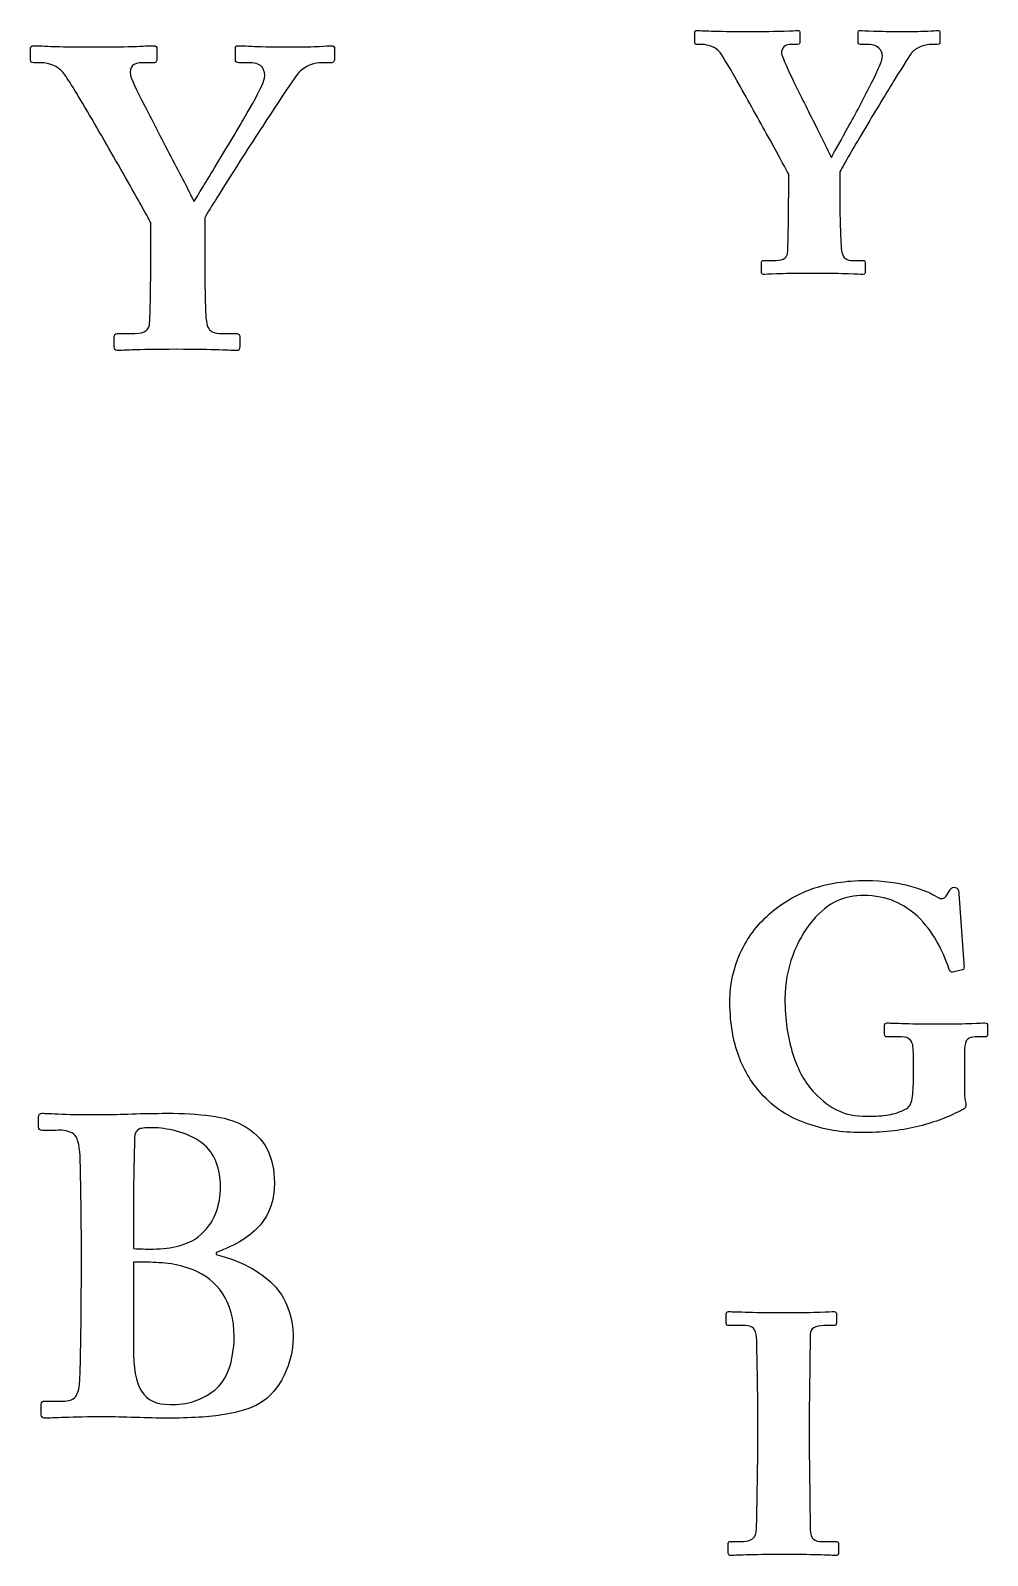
# Model space of a CAD drawing. Header units: centimetres. Extents: x -26.8 to 26.4, y -13.7 to 13.8.
# Drawn here: x 24.021 to 26.393, y -6.766 to -2.986 of the extents above; entities that cross this region are included whole.
import ezdxf

# ---------------------------------------------------------------- set-up
doc = ezdxf.new("R2010")
doc.units = ezdxf.units.CM
doc.header["$MEASUREMENT"] = 0
doc.layers.add('Layer 1', color=7, linetype='Continuous')

msp = doc.modelspace()

# ---------------------------------------------------------------- linework, layer by layer
at = {"layer": 'Layer 1'}
for points, knots in [([(26.02736, -3.33703), (26.04028, -3.31311), (26.05997, -3.27892), (26.08644, -3.23446), (26.08644, -3.23446), (26.11291, -3.19), (26.13805, -3.14841), (26.16189, -3.10969), (26.16189, -3.10969), (26.18572, -3.07097), (26.20015, -3.04826), (26.20517, -3.04155), (26.20517, -3.04155), (26.2121, -3.03404), (26.22046, -3.02874), (26.23025, -3.02568), (26.23025, -3.02568), (26.24004, -3.02261), (26.24777, -3.02113), (26.25343, -3.02123), (26.25343, -3.02123), (26.25343, -3.02123), (26.26867, -3.02123), (26.26867, -3.02123), (26.26867, -3.02123), (26.27155, -3.02123), (26.27341, -3.02059), (26.27428, -3.01932), (26.27428, -3.01932), (26.27515, -3.01805), (26.27552, -3.01615), (26.27544, -3.01361), (26.27544, -3.01361), (26.27544, -3.01361), (26.27544, -2.99329), (26.27544, -2.99329), (26.27544, -2.99329), (26.27544, -2.99078), (26.27515, -2.98902), (26.27428, -2.988), (26.27428, -2.988), (26.27341, -2.98698), (26.27155, -2.98648), (26.26867, -2.98652), (26.26867, -2.98652), (26.26546, -2.98663), (26.2577, -2.98705), (26.24539, -2.98779), (26.24539, -2.98779), (26.23308, -2.98853), (26.21262, -2.98895), (26.18401, -2.98906), (26.18401, -2.98906), (26.15272, -2.98895), (26.12831, -2.98853), (26.11077, -2.98779), (26.11077, -2.98779), (26.09324, -2.98705), (26.08237, -2.98663), (26.07818, -2.98652), (26.07818, -2.98652), (26.07572, -2.98652), (26.07408, -2.98695), (26.07331, -2.98779), (26.07331, -2.98779), (26.07254, -2.98864), (26.07217, -2.98991), (26.07225, -2.9916), (26.07225, -2.9916), (26.07225, -2.9916), (26.07225, -3.01361), (26.07225, -3.01361), (26.07225, -3.01361), (26.07225, -3.01615), (26.07254, -3.01806), (26.07331, -3.01932), (26.07331, -3.01932), (26.07408, -3.02059), (26.07572, -3.02123), (26.07818, -3.02123), (26.07818, -3.02123), (26.07818, -3.02123), (26.10104, -3.02123), (26.10104, -3.02123), (26.10104, -3.02123), (26.11016, -3.02153), (26.11774, -3.02453), (26.12379, -3.03023), (26.12379, -3.03023), (26.12984, -3.03593), (26.13298, -3.04252), (26.13321, -3.05002), (26.13321, -3.05002), (26.1321, -3.06053), (26.12302, -3.0827), (26.10593, -3.11653), (26.10593, -3.11653), (26.08884, -3.15037), (26.07034, -3.18533), (26.05043, -3.22142), (26.05043, -3.22142), (26.03052, -3.25751), (26.01578, -3.2842), (26.00622, -3.30148), (26.00622, -3.30148), (25.9975, -3.28312), (25.98343, -3.25465), (25.96401, -3.21609), (25.96401, -3.21609), (25.94459, -3.17753), (25.92645, -3.14085), (25.90957, -3.10606), (25.90957, -3.10606), (25.89269, -3.07126), (25.8837, -3.05033), (25.8826, -3.04325), (25.8826, -3.04325), (25.8826, -3.03641), (25.88461, -3.03104), (25.88832, -3.02716), (25.88832, -3.02716), (25.89202, -3.02328), (25.89689, -3.0213), (25.90293, -3.02123), (25.90293, -3.02123), (25.90293, -3.02123), (25.9224, -3.02123), (25.9224, -3.02123), (25.9224, -3.02123), (25.92486, -3.02118), (25.92649, -3.02044), (25.92727, -3.01901), (25.92727, -3.01901), (25.92804, -3.01758), (25.92841, -3.01578), (25.92833, -3.01361), (25.92833, -3.01361), (25.92833, -3.01361), (25.92833, -2.99244), (25.92833, -2.99244), (25.92833, -2.99244), (25.92833, -2.99034), (25.92804, -2.98882), (25.92727, -2.98789), (25.92727, -2.98789), (25.9265, -2.98696), (25.92486, -2.9865), (25.9224, -2.98651), (25.9224, -2.98651), (25.91889, -2.98662), (25.90771, -2.98704), (25.88885, -2.98778), (25.88885, -2.98778), (25.87, -2.98852), (25.83913, -2.98894), (25.79625, -2.98905), (25.79625, -2.98905), (25.75864, -2.98894), (25.72972, -2.98852), (25.70947, -2.98778), (25.70947, -2.98778), (25.68922, -2.98704), (25.67723, -2.98662), (25.67349, -2.98651), (25.67349, -2.98651), (25.67103, -2.98651), (25.6694, -2.98694), (25.66862, -2.98778), (25.66862, -2.98778), (25.66785, -2.98863), (25.66748, -2.9899), (25.66756, -2.99159), (25.66756, -2.99159), (25.66756, -2.99159), (25.66756, -3.0153), (25.66756, -3.0153), (25.66756, -3.0153), (25.66756, -3.01703), (25.66785, -3.01844), (25.66862, -3.01953), (25.66862, -3.01953), (25.66939, -3.02063), (25.67103, -3.02119), (25.67349, -3.02122), (25.67349, -3.02122), (25.67349, -3.02122), (25.68619, -3.02122), (25.68619, -3.02122), (25.68619, -3.02122), (25.69332, -3.02124), (25.70108, -3.0229), (25.70947, -3.02619), (25.70947, -3.02619), (25.71787, -3.02949), (25.72478, -3.03432), (25.73021, -3.04069), (25.73021, -3.04069), (25.73872, -3.053), (25.75556, -3.08144), (25.78073, -3.12601), (25.78073, -3.12601), (25.80589, -3.17059), (25.83064, -3.21502), (25.85495, -3.25931), (25.85495, -3.25931), (25.87927, -3.3036), (25.89441, -3.33148), (25.90039, -3.34294), (25.90039, -3.34294), (25.90039, -3.34294), (25.90039, -3.37935), (25.90039, -3.37935), (25.90039, -3.37935), (25.90039, -3.41962), (25.90002, -3.45423), (25.89944, -3.48317), (25.89944, -3.48317), (25.89886, -3.51212), (25.89833, -3.53), (25.89785, -3.53683), (25.89785, -3.53683), (25.89759, -3.54246), (25.89534, -3.54708), (25.89097, -3.55069), (25.89097, -3.55069), (25.88661, -3.55431), (25.87903, -3.55618), (25.86822, -3.5563), (25.86822, -3.5563), (25.86822, -3.5563), (25.83859, -3.5563), (25.83859, -3.5563), (25.83859, -3.5563), (25.83613, -3.55633), (25.8345, -3.5569), (25.83372, -3.55799), (25.83372, -3.55799), (25.83295, -3.55908), (25.83258, -3.5605), (25.83266, -3.56222), (25.83266, -3.56222), (25.83266, -3.56222), (25.83266, -3.58254), (25.83266, -3.58254), (25.83266, -3.58254), (25.83266, -3.58833), (25.83435, -3.59115), (25.83774, -3.59101), (25.83774, -3.59101), (25.84146, -3.5909), (25.85222, -3.59048), (25.87002, -3.58974), (25.87002, -3.58974), (25.88782, -3.589), (25.91826, -3.58858), (25.96135, -3.58847), (25.96135, -3.58847), (26.00065, -3.58858), (26.02979, -3.589), (26.04877, -3.58974), (26.04877, -3.58974), (26.06775, -3.59048), (26.07953, -3.5909), (26.08412, -3.59101), (26.08412, -3.59101), (26.08696, -3.59101), (26.08869, -3.59037), (26.0893, -3.5891), (26.0893, -3.5891), (26.08991, -3.58783), (26.09017, -3.58592), (26.09004, -3.58338), (26.09004, -3.58338), (26.09004, -3.58338), (26.09004, -3.56221), (26.09004, -3.56221), (26.09004, -3.56221), (26.09004, -3.56048), (26.08978, -3.55907), (26.0893, -3.55798), (26.0893, -3.55798), (26.08869, -3.55689), (26.08695, -3.55632), (26.08411, -3.55629), (26.08411, -3.55629), (26.08411, -3.55629), (26.05956, -3.55629), (26.05956, -3.55629), (26.05956, -3.55629), (26.05259, -3.55675), (26.04642, -3.5552), (26.04104, -3.55163), (26.04104, -3.55163), (26.03566, -3.54807), (26.03224, -3.53974), (26.03077, -3.52665), (26.03077, -3.52665), (26.03027, -3.52139), (26.02958, -3.50862), (26.02876, -3.48834), (26.02876, -3.48834), (26.02794, -3.46806), (26.02746, -3.44894), (26.02738, -3.43098), (26.02738, -3.43098), (26.02738, -3.43098), (26.02738, -3.337), (26.02738, -3.337), (26.02738, -3.337), (26.02738, -3.337), (26.02736, -3.33703), (26.02736, -3.33703)], [0, 0, 0, 0, 0.0126582, 0.0126582, 0.0126582, 0.0126582, 0.0253165, 0.0253165, 0.0253165, 0.0253165, 0.0379747, 0.0379747, 0.0379747, 0.0379747, 0.0506329, 0.0506329, 0.0506329, 0.0506329, 0.0632911, 0.0632911, 0.0632911, 0.0632911, 0.0759494, 0.0759494, 0.0759494, 0.0759494, 0.0886076, 0.0886076, 0.0886076, 0.0886076, 0.1012658, 0.1012658, 0.1012658, 0.1012658, 0.1139241, 0.1139241, 0.1139241, 0.1139241, 0.1265823, 0.1265823, 0.1265823, 0.1265823, 0.1392405, 0.1392405, 0.1392405, 0.1392405, 0.1518987, 0.1518987, 0.1518987, 0.1518987, 0.164557, 0.164557, 0.164557, 0.164557, 0.1772152, 0.1772152, 0.1772152, 0.1772152, 0.1898734, 0.1898734, 0.1898734, 0.1898734, 0.2025316, 0.2025316, 0.2025316, 0.2025316, 0.2151899, 0.2151899, 0.2151899, 0.2151899, 0.2278481, 0.2278481, 0.2278481, 0.2278481, 0.2405063, 0.2405063, 0.2405063, 0.2405063, 0.2531646, 0.2531646, 0.2531646, 0.2531646, 0.2658228, 0.2658228, 0.2658228, 0.2658228, 0.278481, 0.278481, 0.278481, 0.278481, 0.2911392, 0.2911392, 0.2911392, 0.2911392, 0.3037975, 0.3037975, 0.3037975, 0.3037975, 0.3164557, 0.3164557, 0.3164557, 0.3164557, 0.3291139, 0.3291139, 0.3291139, 0.3291139, 0.3417722, 0.3417722, 0.3417722, 0.3417722, 0.3544304, 0.3544304, 0.3544304, 0.3544304, 0.3670886, 0.3670886, 0.3670886, 0.3670886, 0.3797468, 0.3797468, 0.3797468, 0.3797468, 0.3924051, 0.3924051, 0.3924051, 0.3924051, 0.4050633, 0.4050633, 0.4050633, 0.4050633, 0.4177215, 0.4177215, 0.4177215, 0.4177215, 0.4303797, 0.4303797, 0.4303797, 0.4303797, 0.443038, 0.443038, 0.443038, 0.443038, 0.4556962, 0.4556962, 0.4556962, 0.4556962, 0.4683544, 0.4683544, 0.4683544, 0.4683544, 0.4810127, 0.4810127, 0.4810127, 0.4810127, 0.4936709, 0.4936709, 0.4936709, 0.4936709, 0.5063291, 0.5063291, 0.5063291, 0.5063291, 0.5189873, 0.5189873, 0.5189873, 0.5189873, 0.5316456, 0.5316456, 0.5316456, 0.5316456, 0.5443038, 0.5443038, 0.5443038, 0.5443038, 0.556962, 0.556962, 0.556962, 0.556962, 0.5696203, 0.5696203, 0.5696203, 0.5696203, 0.5822785, 0.5822785, 0.5822785, 0.5822785, 0.5949367, 0.5949367, 0.5949367, 0.5949367, 0.6075949, 0.6075949, 0.6075949, 0.6075949, 0.6202532, 0.6202532, 0.6202532, 0.6202532, 0.6329114, 0.6329114, 0.6329114, 0.6329114, 0.6455696, 0.6455696, 0.6455696, 0.6455696, 0.6582278, 0.6582278, 0.6582278, 0.6582278, 0.6708861, 0.6708861, 0.6708861, 0.6708861, 0.6835443, 0.6835443, 0.6835443, 0.6835443, 0.6962025, 0.6962025, 0.6962025, 0.6962025, 0.7088608, 0.7088608, 0.7088608, 0.7088608, 0.721519, 0.721519, 0.721519, 0.721519, 0.7341772, 0.7341772, 0.7341772, 0.7341772, 0.7468354, 0.7468354, 0.7468354, 0.7468354, 0.7594937, 0.7594937, 0.7594937, 0.7594937, 0.7721519, 0.7721519, 0.7721519, 0.7721519, 0.7848101, 0.7848101, 0.7848101, 0.7848101, 0.7974684, 0.7974684, 0.7974684, 0.7974684, 0.8101266, 0.8101266, 0.8101266, 0.8101266, 0.8227848, 0.8227848, 0.8227848, 0.8227848, 0.835443, 0.835443, 0.835443, 0.835443, 0.8481013, 0.8481013, 0.8481013, 0.8481013, 0.8607595, 0.8607595, 0.8607595, 0.8607595, 0.8734177, 0.8734177, 0.8734177, 0.8734177, 0.8860759, 0.8860759, 0.8860759, 0.8860759, 0.8987342, 0.8987342, 0.8987342, 0.8987342, 0.9113924, 0.9113924, 0.9113924, 0.9113924, 0.9240506, 0.9240506, 0.9240506, 0.9240506, 0.9367089, 0.9367089, 0.9367089, 0.9367089, 0.9493671, 0.9493671, 0.9493671, 0.9493671, 0.9620253, 0.9620253, 0.9620253, 0.9620253, 0.9746835, 0.9746835, 0.9746835, 0.9746835, 1, 1, 1, 1]), ([(24.45303, -3.45068), (24.46825, -3.4246), (24.49307, -3.38457), (24.5275, -3.33058), (24.5275, -3.33058), (24.56193, -3.27659), (24.59506, -3.22543), (24.6269, -3.17708), (24.6269, -3.17708), (24.65874, -3.12874), (24.67839, -3.09999), (24.68585, -3.09085), (24.68585, -3.09085), (24.69471, -3.08197), (24.7045, -3.07566), (24.71522, -3.07193), (24.71522, -3.07193), (24.72593, -3.0682), (24.73519, -3.0664), (24.743, -3.06651), (24.743, -3.06651), (24.743, -3.06651), (24.76628, -3.06651), (24.76628, -3.06651), (24.76628, -3.06651), (24.76941, -3.06646), (24.77161, -3.0655), (24.77289, -3.0636), (24.77289, -3.0636), (24.77416, -3.06171), (24.7748, -3.05915), (24.77474, -3.05593), (24.77474, -3.05593), (24.77474, -3.05593), (24.77474, -3.03159), (24.77474, -3.03159), (24.77474, -3.03159), (24.77474, -3.02897), (24.77416, -3.02707), (24.77289, -3.0259), (24.77289, -3.0259), (24.77162, -3.02473), (24.76941, -3.02416), (24.76628, -3.02418), (24.76628, -3.02418), (24.76165, -3.02431), (24.75186, -3.02484), (24.73691, -3.02576), (24.73691, -3.02576), (24.72196, -3.02669), (24.69788, -3.02722), (24.66468, -3.02735), (24.66468, -3.02735), (24.62755, -3.02722), (24.59809, -3.02669), (24.57631, -3.02576), (24.57631, -3.02576), (24.55453, -3.02483), (24.54094, -3.0243), (24.53556, -3.02417), (24.53556, -3.02417), (24.53133, -3.02398), (24.52921, -3.02647), (24.52921, -3.03158), (24.52921, -3.03158), (24.52921, -3.03158), (24.52921, -3.05804), (24.52921, -3.05804), (24.52921, -3.05804), (24.52921, -3.06071), (24.52979, -3.06278), (24.53106, -3.06426), (24.53106, -3.06426), (24.53233, -3.06574), (24.53454, -3.06649), (24.53767, -3.06651), (24.53767, -3.06651), (24.53767, -3.06651), (24.56518, -3.06651), (24.56518, -3.06651), (24.56518, -3.06651), (24.5807, -3.06691), (24.59093, -3.07088), (24.59587, -3.07842), (24.59587, -3.07842), (24.60081, -3.08596), (24.60257, -3.09469), (24.60116, -3.10461), (24.60116, -3.10461), (24.59899, -3.11562), (24.58627, -3.14158), (24.56294, -3.18249), (24.56294, -3.18249), (24.53962, -3.22341), (24.51441, -3.26614), (24.48733, -3.3107), (24.48733, -3.3107), (24.46024, -3.35526), (24.43998, -3.38851), (24.42653, -3.41046), (24.42653, -3.41046), (24.41563, -3.38829), (24.39792, -3.35385), (24.37342, -3.30714), (24.37342, -3.30714), (24.34892, -3.26043), (24.32588, -3.21596), (24.30432, -3.17371), (24.30432, -3.17371), (24.28276, -3.13147), (24.27093, -3.10597), (24.26885, -3.0972), (24.26885, -3.0972), (24.26771, -3.0862), (24.26946, -3.07831), (24.27414, -3.07352), (24.27414, -3.07352), (24.27881, -3.06874), (24.28693, -3.0664), (24.29848, -3.06651), (24.29848, -3.06651), (24.29848, -3.06651), (24.326, -3.06651), (24.326, -3.06651), (24.326, -3.06651), (24.32913, -3.06646), (24.33133, -3.0655), (24.33261, -3.0636), (24.33261, -3.0636), (24.33388, -3.06171), (24.33452, -3.05915), (24.33446, -3.05593), (24.33446, -3.05593), (24.33446, -3.05593), (24.33446, -3.03159), (24.33446, -3.03159), (24.33446, -3.03159), (24.33446, -3.02897), (24.33388, -3.02707), (24.33261, -3.0259), (24.33261, -3.0259), (24.33134, -3.02473), (24.32913, -3.02416), (24.326, -3.02418), (24.326, -3.02418), (24.32159, -3.02431), (24.30766, -3.02484), (24.2842, -3.02576), (24.2842, -3.02576), (24.26074, -3.02669), (24.22246, -3.02722), (24.16937, -3.02735), (24.16937, -3.02735), (24.12889, -3.02722), (24.09661, -3.02669), (24.07253, -3.02576), (24.07253, -3.02576), (24.04845, -3.02483), (24.03417, -3.0243), (24.02967, -3.02417), (24.02967, -3.02417), (24.02654, -3.02417), (24.02433, -3.0247), (24.02306, -3.02576), (24.02306, -3.02576), (24.02179, -3.02682), (24.02115, -3.02841), (24.02121, -3.03052), (24.02121, -3.03052), (24.02121, -3.03052), (24.02121, -3.05909), (24.02121, -3.05909), (24.02121, -3.05909), (24.02121, -3.06171), (24.02179, -3.06361), (24.02306, -3.06478), (24.02306, -3.06478), (24.02433, -3.06595), (24.02654, -3.06652), (24.02967, -3.0665), (24.02967, -3.0665), (24.02967, -3.0665), (24.04872, -3.0665), (24.04872, -3.0665), (24.04872, -3.0665), (24.05754, -3.06655), (24.06689, -3.06857), (24.07677, -3.07259), (24.07677, -3.07259), (24.08665, -3.0766), (24.09494, -3.08234), (24.10164, -3.08979), (24.10164, -3.08979), (24.11335, -3.10548), (24.13532, -3.1409), (24.16757, -3.19605), (24.16757, -3.19605), (24.19981, -3.25121), (24.23136, -3.30607), (24.26219, -3.36064), (24.26219, -3.36064), (24.29303, -3.41521), (24.31218, -3.44945), (24.31965, -3.46338), (24.31965, -3.46338), (24.31965, -3.46338), (24.31965, -3.51418), (24.31965, -3.51418), (24.31965, -3.51418), (24.31965, -3.56498), (24.3192, -3.60837), (24.31846, -3.64435), (24.31846, -3.64435), (24.31775, -3.68033), (24.31706, -3.70256), (24.31648, -3.71102), (24.31648, -3.71102), (24.31619, -3.71907), (24.31333, -3.72546), (24.30788, -3.7302), (24.30788, -3.7302), (24.30243, -3.73494), (24.29295, -3.73737), (24.27944, -3.73748), (24.27944, -3.73748), (24.27944, -3.73748), (24.23605, -3.73748), (24.23605, -3.73748), (24.23605, -3.73748), (24.23343, -3.73756), (24.23153, -3.73845), (24.23036, -3.74013), (24.23036, -3.74013), (24.2292, -3.7418), (24.22861, -3.74375), (24.22864, -3.74595), (24.22864, -3.74595), (24.22864, -3.74595), (24.22864, -3.77029), (24.22864, -3.77029), (24.22864, -3.77029), (24.22862, -3.773), (24.2292, -3.77525), (24.23036, -3.77704), (24.23036, -3.77704), (24.23152, -3.77883), (24.23342, -3.77975), (24.23605, -3.77982), (24.23605, -3.77982), (24.23987, -3.77969), (24.25261, -3.77916), (24.27428, -3.77823), (24.27428, -3.77823), (24.29595, -3.7773), (24.33224, -3.77677), (24.38316, -3.77664), (24.38316, -3.77664), (24.43032, -3.77677), (24.46564, -3.7773), (24.48912, -3.77823), (24.48912, -3.77823), (24.5126, -3.77916), (24.52702, -3.77969), (24.53238, -3.77982), (24.53238, -3.77982), (24.53749, -3.78001), (24.53996, -3.77647), (24.53979, -3.76924), (24.53979, -3.76924), (24.53979, -3.76924), (24.53979, -3.7449), (24.53979, -3.7449), (24.53979, -3.7449), (24.53981, -3.74274), (24.53923, -3.74098), (24.53807, -3.73961), (24.53807, -3.73961), (24.53691, -3.73824), (24.535, -3.73754), (24.53238, -3.73749), (24.53238, -3.73749), (24.53238, -3.73749), (24.49745, -3.73749), (24.49745, -3.73749), (24.49745, -3.73749), (24.48667, -3.73811), (24.47754, -3.73634), (24.47007, -3.7322), (24.47007, -3.7322), (24.4626, -3.72806), (24.45797, -3.71782), (24.45618, -3.70151), (24.45618, -3.70151), (24.45557, -3.69386), (24.45491, -3.67715), (24.4542, -3.65137), (24.4542, -3.65137), (24.45346, -3.6256), (24.45306, -3.60174), (24.45301, -3.5798), (24.45301, -3.5798), (24.45301, -3.5798), (24.45301, -3.45068), (24.45301, -3.45068), (24.45301, -3.45068), (24.45301, -3.45068), (24.45303, -3.45068), (24.45303, -3.45068)], [0, 0, 0, 0, 0.0128205, 0.0128205, 0.0128205, 0.0128205, 0.025641, 0.025641, 0.025641, 0.025641, 0.0384615, 0.0384615, 0.0384615, 0.0384615, 0.0512821, 0.0512821, 0.0512821, 0.0512821, 0.0641026, 0.0641026, 0.0641026, 0.0641026, 0.0769231, 0.0769231, 0.0769231, 0.0769231, 0.0897436, 0.0897436, 0.0897436, 0.0897436, 0.1025641, 0.1025641, 0.1025641, 0.1025641, 0.1153846, 0.1153846, 0.1153846, 0.1153846, 0.1282051, 0.1282051, 0.1282051, 0.1282051, 0.1410256, 0.1410256, 0.1410256, 0.1410256, 0.1538462, 0.1538462, 0.1538462, 0.1538462, 0.1666667, 0.1666667, 0.1666667, 0.1666667, 0.1794872, 0.1794872, 0.1794872, 0.1794872, 0.1923077, 0.1923077, 0.1923077, 0.1923077, 0.2051282, 0.2051282, 0.2051282, 0.2051282, 0.2179487, 0.2179487, 0.2179487, 0.2179487, 0.2307692, 0.2307692, 0.2307692, 0.2307692, 0.2435897, 0.2435897, 0.2435897, 0.2435897, 0.2564103, 0.2564103, 0.2564103, 0.2564103, 0.2692308, 0.2692308, 0.2692308, 0.2692308, 0.2820513, 0.2820513, 0.2820513, 0.2820513, 0.2948718, 0.2948718, 0.2948718, 0.2948718, 0.3076923, 0.3076923, 0.3076923, 0.3076923, 0.3205128, 0.3205128, 0.3205128, 0.3205128, 0.3333333, 0.3333333, 0.3333333, 0.3333333, 0.3461538, 0.3461538, 0.3461538, 0.3461538, 0.3589744, 0.3589744, 0.3589744, 0.3589744, 0.3717949, 0.3717949, 0.3717949, 0.3717949, 0.3846154, 0.3846154, 0.3846154, 0.3846154, 0.3974359, 0.3974359, 0.3974359, 0.3974359, 0.4102564, 0.4102564, 0.4102564, 0.4102564, 0.4230769, 0.4230769, 0.4230769, 0.4230769, 0.4358974, 0.4358974, 0.4358974, 0.4358974, 0.4487179, 0.4487179, 0.4487179, 0.4487179, 0.4615385, 0.4615385, 0.4615385, 0.4615385, 0.474359, 0.474359, 0.474359, 0.474359, 0.4871795, 0.4871795, 0.4871795, 0.4871795, 0.5, 0.5, 0.5, 0.5, 0.5128205, 0.5128205, 0.5128205, 0.5128205, 0.525641, 0.525641, 0.525641, 0.525641, 0.5384615, 0.5384615, 0.5384615, 0.5384615, 0.5512821, 0.5512821, 0.5512821, 0.5512821, 0.5641026, 0.5641026, 0.5641026, 0.5641026, 0.5769231, 0.5769231, 0.5769231, 0.5769231, 0.5897436, 0.5897436, 0.5897436, 0.5897436, 0.6025641, 0.6025641, 0.6025641, 0.6025641, 0.6153846, 0.6153846, 0.6153846, 0.6153846, 0.6282051, 0.6282051, 0.6282051, 0.6282051, 0.6410256, 0.6410256, 0.6410256, 0.6410256, 0.6538462, 0.6538462, 0.6538462, 0.6538462, 0.6666667, 0.6666667, 0.6666667, 0.6666667, 0.6794872, 0.6794872, 0.6794872, 0.6794872, 0.6923077, 0.6923077, 0.6923077, 0.6923077, 0.7051282, 0.7051282, 0.7051282, 0.7051282, 0.7179487, 0.7179487, 0.7179487, 0.7179487, 0.7307692, 0.7307692, 0.7307692, 0.7307692, 0.7435897, 0.7435897, 0.7435897, 0.7435897, 0.7564103, 0.7564103, 0.7564103, 0.7564103, 0.7692308, 0.7692308, 0.7692308, 0.7692308, 0.7820513, 0.7820513, 0.7820513, 0.7820513, 0.7948718, 0.7948718, 0.7948718, 0.7948718, 0.8076923, 0.8076923, 0.8076923, 0.8076923, 0.8205128, 0.8205128, 0.8205128, 0.8205128, 0.8333333, 0.8333333, 0.8333333, 0.8333333, 0.8461538, 0.8461538, 0.8461538, 0.8461538, 0.8589744, 0.8589744, 0.8589744, 0.8589744, 0.8717949, 0.8717949, 0.8717949, 0.8717949, 0.8846154, 0.8846154, 0.8846154, 0.8846154, 0.8974359, 0.8974359, 0.8974359, 0.8974359, 0.9102564, 0.9102564, 0.9102564, 0.9102564, 0.9230769, 0.9230769, 0.9230769, 0.9230769, 0.9358974, 0.9358974, 0.9358974, 0.9358974, 0.9487179, 0.9487179, 0.9487179, 0.9487179, 0.9615385, 0.9615385, 0.9615385, 0.9615385, 0.974359, 0.974359, 0.974359, 0.974359, 1, 1, 1, 1]), ([(26.33639, -5.51127), (26.33665, -5.49926), (26.33901, -5.49111), (26.3438, -5.48682), (26.3438, -5.48682), (26.3486, -5.48253), (26.35488, -5.48052), (26.36264, -5.48079), (26.36264, -5.48079), (26.36264, -5.48079), (26.38719, -5.48079), (26.38719, -5.48079), (26.38719, -5.48079), (26.38965, -5.48082), (26.39128, -5.48033), (26.39206, -5.47931), (26.39206, -5.47931), (26.39283, -5.47829), (26.3932, -5.47652), (26.39312, -5.47402), (26.39312, -5.47402), (26.39312, -5.47402), (26.39312, -5.45285), (26.39312, -5.45285), (26.39312, -5.45285), (26.39312, -5.45071), (26.3928, -5.44906), (26.39185, -5.44788), (26.39185, -5.44788), (26.3909, -5.4467), (26.38878, -5.4461), (26.3855, -5.44608), (26.3855, -5.44608), (26.38257, -5.44619), (26.37213, -5.44661), (26.35417, -5.44735), (26.35417, -5.44735), (26.33622, -5.44809), (26.30799, -5.44851), (26.26951, -5.44862), (26.26951, -5.44862), (26.23143, -5.44851), (26.20197, -5.44809), (26.18114, -5.44735), (26.18114, -5.44735), (26.16031, -5.44661), (26.148, -5.44619), (26.1442, -5.44608), (26.1442, -5.44608), (26.14174, -5.44611), (26.14011, -5.44668), (26.13933, -5.44777), (26.13933, -5.44777), (26.13856, -5.44886), (26.13819, -5.45028), (26.13827, -5.452), (26.13827, -5.452), (26.13827, -5.452), (26.13827, -5.47317), (26.13827, -5.47317), (26.13827, -5.47317), (26.13827, -5.47534), (26.13856, -5.47714), (26.13933, -5.47857), (26.13933, -5.47857), (26.1401, -5.48), (26.14174, -5.48074), (26.1442, -5.48079), (26.1442, -5.48079), (26.1442, -5.48079), (26.17976, -5.48079), (26.17976, -5.48079), (26.17976, -5.48079), (26.19025, -5.48051), (26.19784, -5.48319), (26.20251, -5.48883), (26.20251, -5.48883), (26.20718, -5.49447), (26.20948, -5.50478), (26.20939, -5.51973), (26.20939, -5.51973), (26.20939, -5.51973), (26.20939, -5.58069), (26.20939, -5.58069), (26.20939, -5.58069), (26.20968, -5.60274), (26.20868, -5.62045), (26.20632, -5.63382), (26.20632, -5.63382), (26.20397, -5.64719), (26.1985, -5.65601), (26.18992, -5.66028), (26.18992, -5.66028), (26.17646, -5.66691), (26.16253, -5.67143), (26.14812, -5.67383), (26.14812, -5.67383), (26.13371, -5.67623), (26.11575, -5.67736), (26.09425, -5.67722), (26.09425, -5.67722), (26.06615, -5.6773), (26.04234, -5.67269), (26.02282, -5.66336), (26.02282, -5.66336), (26.00329, -5.65403), (25.98393, -5.63946), (25.96472, -5.61965), (25.96472, -5.61965), (25.94165, -5.59619), (25.92366, -5.56416), (25.91074, -5.52355), (25.91074, -5.52355), (25.89783, -5.48295), (25.89127, -5.43737), (25.89105, -5.38681), (25.89105, -5.38681), (25.89145, -5.34834), (25.89786, -5.31246), (25.91031, -5.27918), (25.91031, -5.27918), (25.92276, -5.2459), (25.93892, -5.21743), (25.95878, -5.19377), (25.95878, -5.19377), (25.97866, -5.16964), (25.99922, -5.15292), (26.02048, -5.14361), (26.02048, -5.14361), (26.04173, -5.1343), (26.06378, -5.12985), (26.08662, -5.13028), (26.08662, -5.13028), (26.11532, -5.13052), (26.14068, -5.13534), (26.16271, -5.14478), (26.16271, -5.14478), (26.18474, -5.15422), (26.20397, -5.16688), (26.22039, -5.18277), (26.22039, -5.18277), (26.23868, -5.19999), (26.25438, -5.22038), (26.26748, -5.24394), (26.26748, -5.24394), (26.28058, -5.26751), (26.29057, -5.29001), (26.29743, -5.31146), (26.29743, -5.31146), (26.29865, -5.3152), (26.30002, -5.31767), (26.30156, -5.31887), (26.30156, -5.31887), (26.30309, -5.32007), (26.30511, -5.32042), (26.30759, -5.31993), (26.30759, -5.31993), (26.30759, -5.31993), (26.3313, -5.31485), (26.3313, -5.31485), (26.3313, -5.31485), (26.33297, -5.31448), (26.33407, -5.3131), (26.33458, -5.31072), (26.33458, -5.31072), (26.33508, -5.30834), (26.33514, -5.30464), (26.33458, -5.29961), (26.33458, -5.29961), (26.33458, -5.29961), (26.32188, -5.1252), (26.32188, -5.1252), (26.32188, -5.1252), (26.32188, -5.12049), (26.32117, -5.11679), (26.31945, -5.11409), (26.31945, -5.11409), (26.31773, -5.11139), (26.3146, -5.11002), (26.31003, -5.10996), (26.31003, -5.10996), (26.30762, -5.10994), (26.30567, -5.11061), (26.30421, -5.11197), (26.30421, -5.11197), (26.30275, -5.11333), (26.30102, -5.11548), (26.29902, -5.11843), (26.29902, -5.11843), (26.29902, -5.11843), (26.29055, -5.13198), (26.29055, -5.13198), (26.29055, -5.13198), (26.28809, -5.13542), (26.28519, -5.13743), (26.28187, -5.13801), (26.28187, -5.13801), (26.27855, -5.13859), (26.27439, -5.13743), (26.26938, -5.13452), (26.26938, -5.13452), (26.25513, -5.12501), (26.23283, -5.11588), (26.2025, -5.10711), (26.2025, -5.10711), (26.17216, -5.09834), (26.13547, -5.09365), (26.09243, -5.09303), (26.09243, -5.09303), (26.04186, -5.09311), (25.99695, -5.10016), (25.95771, -5.1142), (25.95771, -5.1142), (25.91846, -5.12824), (25.8835, -5.14884), (25.85283, -5.17601), (25.85283, -5.17601), (25.8217, -5.20339), (25.7976, -5.23584), (25.78055, -5.27338), (25.78055, -5.27338), (25.76349, -5.31092), (25.75485, -5.3493), (25.75462, -5.38853), (25.75462, -5.38853), (25.75464, -5.4394), (25.76116, -5.48371), (25.7742, -5.52146), (25.7742, -5.52146), (25.78723, -5.55921), (25.80667, -5.59251), (25.83251, -5.62137), (25.83251, -5.62137), (25.8628, -5.65539), (25.90001, -5.68005), (25.94416, -5.69535), (25.94416, -5.69535), (25.98831, -5.71064), (26.03294, -5.71816), (26.07804, -5.71789), (26.07804, -5.71789), (26.13113, -5.71781), (26.17735, -5.71311), (26.21668, -5.70381), (26.21668, -5.70381), (26.25601, -5.69451), (26.29249, -5.68114), (26.32611, -5.6637), (26.32611, -5.6637), (26.33038, -5.66208), (26.33369, -5.66024), (26.33606, -5.6582), (26.33606, -5.6582), (26.33841, -5.65615), (26.33962, -5.65347), (26.33966, -5.65016), (26.33966, -5.65016), (26.3394, -5.64681), (26.33895, -5.64293), (26.33797, -5.63852), (26.33797, -5.63852), (26.33699, -5.63411), (26.33641, -5.62896), (26.33628, -5.62307), (26.33628, -5.62307), (26.33628, -5.62307), (26.33628, -5.51131), (26.33628, -5.51131), (26.33628, -5.51131), (26.33628, -5.51131), (26.33639, -5.51127), (26.33639, -5.51127)], [0, 0, 0, 0, 0.0144928, 0.0144928, 0.0144928, 0.0144928, 0.0289855, 0.0289855, 0.0289855, 0.0289855, 0.0434783, 0.0434783, 0.0434783, 0.0434783, 0.057971, 0.057971, 0.057971, 0.057971, 0.0724638, 0.0724638, 0.0724638, 0.0724638, 0.0869565, 0.0869565, 0.0869565, 0.0869565, 0.1014493, 0.1014493, 0.1014493, 0.1014493, 0.115942, 0.115942, 0.115942, 0.115942, 0.1304348, 0.1304348, 0.1304348, 0.1304348, 0.1449275, 0.1449275, 0.1449275, 0.1449275, 0.1594203, 0.1594203, 0.1594203, 0.1594203, 0.173913, 0.173913, 0.173913, 0.173913, 0.1884058, 0.1884058, 0.1884058, 0.1884058, 0.2028986, 0.2028986, 0.2028986, 0.2028986, 0.2173913, 0.2173913, 0.2173913, 0.2173913, 0.2318841, 0.2318841, 0.2318841, 0.2318841, 0.2463768, 0.2463768, 0.2463768, 0.2463768, 0.2608696, 0.2608696, 0.2608696, 0.2608696, 0.2753623, 0.2753623, 0.2753623, 0.2753623, 0.2898551, 0.2898551, 0.2898551, 0.2898551, 0.3043478, 0.3043478, 0.3043478, 0.3043478, 0.3188406, 0.3188406, 0.3188406, 0.3188406, 0.3333333, 0.3333333, 0.3333333, 0.3333333, 0.3478261, 0.3478261, 0.3478261, 0.3478261, 0.3623188, 0.3623188, 0.3623188, 0.3623188, 0.3768116, 0.3768116, 0.3768116, 0.3768116, 0.3913043, 0.3913043, 0.3913043, 0.3913043, 0.4057971, 0.4057971, 0.4057971, 0.4057971, 0.4202899, 0.4202899, 0.4202899, 0.4202899, 0.4347826, 0.4347826, 0.4347826, 0.4347826, 0.4492754, 0.4492754, 0.4492754, 0.4492754, 0.4637681, 0.4637681, 0.4637681, 0.4637681, 0.4782609, 0.4782609, 0.4782609, 0.4782609, 0.4927536, 0.4927536, 0.4927536, 0.4927536, 0.5072464, 0.5072464, 0.5072464, 0.5072464, 0.5217391, 0.5217391, 0.5217391, 0.5217391, 0.5362319, 0.5362319, 0.5362319, 0.5362319, 0.5507246, 0.5507246, 0.5507246, 0.5507246, 0.5652174, 0.5652174, 0.5652174, 0.5652174, 0.5797101, 0.5797101, 0.5797101, 0.5797101, 0.5942029, 0.5942029, 0.5942029, 0.5942029, 0.6086957, 0.6086957, 0.6086957, 0.6086957, 0.6231884, 0.6231884, 0.6231884, 0.6231884, 0.6376812, 0.6376812, 0.6376812, 0.6376812, 0.6521739, 0.6521739, 0.6521739, 0.6521739, 0.6666667, 0.6666667, 0.6666667, 0.6666667, 0.6811594, 0.6811594, 0.6811594, 0.6811594, 0.6956522, 0.6956522, 0.6956522, 0.6956522, 0.7101449, 0.7101449, 0.7101449, 0.7101449, 0.7246377, 0.7246377, 0.7246377, 0.7246377, 0.7391304, 0.7391304, 0.7391304, 0.7391304, 0.7536232, 0.7536232, 0.7536232, 0.7536232, 0.7681159, 0.7681159, 0.7681159, 0.7681159, 0.7826087, 0.7826087, 0.7826087, 0.7826087, 0.7971014, 0.7971014, 0.7971014, 0.7971014, 0.8115942, 0.8115942, 0.8115942, 0.8115942, 0.826087, 0.826087, 0.826087, 0.826087, 0.8405797, 0.8405797, 0.8405797, 0.8405797, 0.8550725, 0.8550725, 0.8550725, 0.8550725, 0.8695652, 0.8695652, 0.8695652, 0.8695652, 0.884058, 0.884058, 0.884058, 0.884058, 0.8985507, 0.8985507, 0.8985507, 0.8985507, 0.9130435, 0.9130435, 0.9130435, 0.9130435, 0.9275362, 0.9275362, 0.9275362, 0.9275362, 0.942029, 0.942029, 0.942029, 0.942029, 0.9565217, 0.9565217, 0.9565217, 0.9565217, 0.9710145, 0.9710145, 0.9710145, 0.9710145, 1, 1, 1, 1]), ([(24.14717, -6.08593), (24.14716, -6.11589), (24.14691, -6.14863), (24.14653, -6.18416), (24.14653, -6.18416), (24.14613, -6.21969), (24.1456, -6.2518), (24.14497, -6.28051), (24.14497, -6.28051), (24.14433, -6.30922), (24.14365, -6.32832), (24.14293, -6.33782), (24.14293, -6.33782), (24.14177, -6.35407), (24.13828, -6.36576), (24.13248, -6.37288), (24.13248, -6.37288), (24.12668, -6.38), (24.11605, -6.38349), (24.1006, -6.38333), (24.1006, -6.38333), (24.1006, -6.38333), (24.05509, -6.38333), (24.05509, -6.38333), (24.05509, -6.38333), (24.05292, -6.38331), (24.05117, -6.38388), (24.0498, -6.38505), (24.0498, -6.38505), (24.04842, -6.38622), (24.04774, -6.38811), (24.04768, -6.39074), (24.04768, -6.39074), (24.04768, -6.39074), (24.04768, -6.4172), (24.04768, -6.4172), (24.04768, -6.4172), (24.04768, -6.41987), (24.04842, -6.42194), (24.0498, -6.42342), (24.0498, -6.42342), (24.05118, -6.4249), (24.05293, -6.42565), (24.05509, -6.42567), (24.05509, -6.42567), (24.06587, -6.42554), (24.0832, -6.42501), (24.10708, -6.42408), (24.10708, -6.42408), (24.13096, -6.42315), (24.16337, -6.42262), (24.20431, -6.42249), (24.20431, -6.42249), (24.22662, -6.42262), (24.25238, -6.42315), (24.28157, -6.42408), (24.28157, -6.42408), (24.31076, -6.42501), (24.33651, -6.42554), (24.35883, -6.42567), (24.35883, -6.42567), (24.41752, -6.42572), (24.46523, -6.42272), (24.50197, -6.41667), (24.50197, -6.41667), (24.5387, -6.41063), (24.56789, -6.40128), (24.58954, -6.38862), (24.58954, -6.38862), (24.6152, -6.37345), (24.63531, -6.35034), (24.64987, -6.3193), (24.64987, -6.3193), (24.66442, -6.28826), (24.67183, -6.25774), (24.6721, -6.22776), (24.6721, -6.22776), (24.6717, -6.17202), (24.65503, -6.1274), (24.62209, -6.09388), (24.62209, -6.09388), (24.58915, -6.06037), (24.54232, -6.03585), (24.4816, -6.02033), (24.4816, -6.02033), (24.4816, -6.02033), (24.4816, -6.01504), (24.4816, -6.01504), (24.4816, -6.01504), (24.53112, -5.99694), (24.56754, -5.97414), (24.59087, -5.94665), (24.59087, -5.94665), (24.6142, -5.91916), (24.62575, -5.88445), (24.62553, -5.84254), (24.62553, -5.84254), (24.62587, -5.81075), (24.61989, -5.78279), (24.60754, -5.75867), (24.60754, -5.75867), (24.59519, -5.73455), (24.57438, -5.71453), (24.5451, -5.69861), (24.5451, -5.69861), (24.5257, -5.68816), (24.49994, -5.68075), (24.46784, -5.67639), (24.46784, -5.67639), (24.43574, -5.67203), (24.3994, -5.66991), (24.35883, -5.67004), (24.35883, -5.67004), (24.32951, -5.67017), (24.30084, -5.6707), (24.27284, -5.67162), (24.27284, -5.67162), (24.24484, -5.67255), (24.222, -5.67308), (24.20431, -5.67321), (24.20431, -5.67321), (24.1599, -5.67354), (24.12489, -5.67316), (24.09927, -5.67202), (24.09927, -5.67202), (24.07365, -5.6709), (24.05716, -5.67023), (24.04979, -5.67004), (24.04979, -5.67004), (24.04666, -5.67004), (24.04445, -5.67084), (24.04318, -5.67242), (24.04318, -5.67242), (24.04191, -5.67401), (24.04127, -5.67639), (24.04133, -5.67956), (24.04133, -5.67956), (24.04133, -5.67956), (24.04133, -5.7039), (24.04133, -5.7039), (24.04133, -5.7039), (24.04133, -5.70703), (24.04191, -5.70924), (24.04318, -5.71051), (24.04318, -5.71051), (24.04445, -5.71179), (24.04666, -5.71241), (24.04979, -5.71236), (24.04979, -5.71236), (24.04979, -5.71236), (24.08366, -5.71236), (24.08366, -5.71236), (24.08366, -5.71236), (24.10357, -5.71117), (24.11825, -5.71408), (24.12771, -5.72109), (24.12771, -5.72109), (24.13717, -5.7281), (24.14259, -5.74636), (24.14398, -5.77586), (24.14398, -5.77586), (24.14435, -5.78311), (24.14477, -5.79895), (24.14528, -5.82341), (24.14528, -5.82341), (24.14578, -5.84786), (24.14621, -5.87343), (24.14658, -5.90012), (24.14658, -5.90012), (24.14695, -5.92681), (24.14714, -5.94712), (24.14716, -5.96107), (24.14716, -5.96107), (24.14716, -5.96107), (24.14716, -6.08595), (24.14716, -6.08595), (24.14716, -6.08595), (24.14716, -6.08595), (24.14717, -6.08593), (24.14717, -6.08593)], [0, 0, 0, 0, 0.0217391, 0.0217391, 0.0217391, 0.0217391, 0.0434783, 0.0434783, 0.0434783, 0.0434783, 0.0652174, 0.0652174, 0.0652174, 0.0652174, 0.0869565, 0.0869565, 0.0869565, 0.0869565, 0.1086957, 0.1086957, 0.1086957, 0.1086957, 0.1304348, 0.1304348, 0.1304348, 0.1304348, 0.1521739, 0.1521739, 0.1521739, 0.1521739, 0.173913, 0.173913, 0.173913, 0.173913, 0.1956522, 0.1956522, 0.1956522, 0.1956522, 0.2173913, 0.2173913, 0.2173913, 0.2173913, 0.2391304, 0.2391304, 0.2391304, 0.2391304, 0.2608696, 0.2608696, 0.2608696, 0.2608696, 0.2826087, 0.2826087, 0.2826087, 0.2826087, 0.3043478, 0.3043478, 0.3043478, 0.3043478, 0.326087, 0.326087, 0.326087, 0.326087, 0.3478261, 0.3478261, 0.3478261, 0.3478261, 0.3695652, 0.3695652, 0.3695652, 0.3695652, 0.3913043, 0.3913043, 0.3913043, 0.3913043, 0.4130435, 0.4130435, 0.4130435, 0.4130435, 0.4347826, 0.4347826, 0.4347826, 0.4347826, 0.4565217, 0.4565217, 0.4565217, 0.4565217, 0.4782609, 0.4782609, 0.4782609, 0.4782609, 0.5, 0.5, 0.5, 0.5, 0.5217391, 0.5217391, 0.5217391, 0.5217391, 0.5434783, 0.5434783, 0.5434783, 0.5434783, 0.5652174, 0.5652174, 0.5652174, 0.5652174, 0.5869565, 0.5869565, 0.5869565, 0.5869565, 0.6086957, 0.6086957, 0.6086957, 0.6086957, 0.6304348, 0.6304348, 0.6304348, 0.6304348, 0.6521739, 0.6521739, 0.6521739, 0.6521739, 0.673913, 0.673913, 0.673913, 0.673913, 0.6956522, 0.6956522, 0.6956522, 0.6956522, 0.7173913, 0.7173913, 0.7173913, 0.7173913, 0.7391304, 0.7391304, 0.7391304, 0.7391304, 0.7608696, 0.7608696, 0.7608696, 0.7608696, 0.7826087, 0.7826087, 0.7826087, 0.7826087, 0.8043478, 0.8043478, 0.8043478, 0.8043478, 0.826087, 0.826087, 0.826087, 0.826087, 0.8478261, 0.8478261, 0.8478261, 0.8478261, 0.8695652, 0.8695652, 0.8695652, 0.8695652, 0.8913043, 0.8913043, 0.8913043, 0.8913043, 0.9130435, 0.9130435, 0.9130435, 0.9130435, 0.9347826, 0.9347826, 0.9347826, 0.9347826, 0.9565217, 0.9565217, 0.9565217, 0.9565217, 1, 1, 1, 1]), ([(24.27629, -5.92507), (24.27629, -5.8791), (24.27674, -5.83716), (24.27748, -5.79926), (24.27748, -5.79926), (24.27822, -5.76136), (24.27888, -5.73662), (24.27946, -5.72505), (24.27946, -5.72505), (24.2801, -5.72077), (24.28174, -5.71716), (24.28435, -5.7142), (24.28435, -5.7142), (24.28697, -5.71125), (24.28993, -5.70922), (24.29321, -5.70811), (24.29321, -5.70811), (24.29758, -5.7071), (24.3026, -5.70648), (24.30829, -5.70626), (24.30829, -5.70626), (24.31398, -5.70605), (24.31953, -5.70595), (24.32496, -5.706), (24.32496, -5.706), (24.34149, -5.70581), (24.36081, -5.70856), (24.3829, -5.7142), (24.3829, -5.7142), (24.40499, -5.71984), (24.42589, -5.72946), (24.44561, -5.74304), (24.44561, -5.74304), (24.46237, -5.75614), (24.47436, -5.77228), (24.48159, -5.79146), (24.48159, -5.79146), (24.48882, -5.81064), (24.49235, -5.83049), (24.49217, -5.85099), (24.49217, -5.85099), (24.49243, -5.87458), (24.48824, -5.89725), (24.47973, -5.91899), (24.47973, -5.91899), (24.47122, -5.94073), (24.45702, -5.95969), (24.43713, -5.97587), (24.43713, -5.97587), (24.42518, -5.98548), (24.40939, -5.99298), (24.38977, -5.99836), (24.38977, -5.99836), (24.37015, -6.00374), (24.34854, -6.00647), (24.32495, -6.00656), (24.32495, -6.00656), (24.31657, -6.00658), (24.30846, -6.00654), (24.30061, -6.00643), (24.30061, -6.00643), (24.29276, -6.00632), (24.28465, -6.00601), (24.27627, -6.0055), (24.27627, -6.0055), (24.27627, -6.0055), (24.27627, -5.92507), (24.27627, -5.92507), (24.27627, -5.92507), (24.27627, -5.92507), (24.27629, -5.92507), (24.27629, -5.92507)], [0, 0, 0, 0, 0.0526316, 0.0526316, 0.0526316, 0.0526316, 0.1052632, 0.1052632, 0.1052632, 0.1052632, 0.1578947, 0.1578947, 0.1578947, 0.1578947, 0.2105263, 0.2105263, 0.2105263, 0.2105263, 0.2631579, 0.2631579, 0.2631579, 0.2631579, 0.3157895, 0.3157895, 0.3157895, 0.3157895, 0.3684211, 0.3684211, 0.3684211, 0.3684211, 0.4210526, 0.4210526, 0.4210526, 0.4210526, 0.4736842, 0.4736842, 0.4736842, 0.4736842, 0.5263158, 0.5263158, 0.5263158, 0.5263158, 0.5789474, 0.5789474, 0.5789474, 0.5789474, 0.6315789, 0.6315789, 0.6315789, 0.6315789, 0.6842105, 0.6842105, 0.6842105, 0.6842105, 0.7368421, 0.7368421, 0.7368421, 0.7368421, 0.7894737, 0.7894737, 0.7894737, 0.7894737, 0.8421053, 0.8421053, 0.8421053, 0.8421053, 0.8947368, 0.8947368, 0.8947368, 0.8947368, 1, 1, 1, 1]), ([(24.27629, -6.10498), (24.27629, -6.10498), (24.27629, -6.03936), (24.27629, -6.03936), (24.27629, -6.03936), (24.27629, -6.03936), (24.30381, -6.03936), (24.30381, -6.03936), (24.30381, -6.03936), (24.32207, -6.0391), (24.34164, -6.04015), (24.36254, -6.04254), (24.36254, -6.04254), (24.38344, -6.04492), (24.40408, -6.05021), (24.42445, -6.05841), (24.42445, -6.05841), (24.45461, -6.07005), (24.47895, -6.08963), (24.49748, -6.11715), (24.49748, -6.11715), (24.516, -6.14467), (24.52552, -6.18012), (24.52606, -6.22351), (24.52606, -6.22351), (24.5246, -6.28701), (24.50847, -6.33119), (24.47764, -6.35606), (24.47764, -6.35606), (24.44682, -6.38093), (24.41004, -6.39284), (24.36731, -6.39178), (24.36731, -6.39178), (24.33389, -6.39213), (24.31025, -6.38111), (24.2964, -6.35871), (24.2964, -6.35871), (24.28255, -6.33631), (24.27585, -6.30041), (24.27629, -6.25103), (24.27629, -6.25103), (24.27629, -6.25103), (24.27629, -6.10498), (24.27629, -6.10498)], [0, 0, 0, 0, 0.0833333, 0.0833333, 0.0833333, 0.0833333, 0.1666667, 0.1666667, 0.1666667, 0.1666667, 0.25, 0.25, 0.25, 0.25, 0.3333333, 0.3333333, 0.3333333, 0.3333333, 0.4166667, 0.4166667, 0.4166667, 0.4166667, 0.5, 0.5, 0.5, 0.5, 0.5833333, 0.5833333, 0.5833333, 0.5833333, 0.6666667, 0.6666667, 0.6666667, 0.6666667, 0.75, 0.75, 0.75, 0.75, 0.8333333, 0.8333333, 0.8333333, 0.8333333, 1, 1, 1, 1]), ([(25.82416, -6.46801), (25.82414, -6.48487), (25.8239, -6.51136), (25.82345, -6.54747), (25.82345, -6.54747), (25.823, -6.58358), (25.82244, -6.61791), (25.82178, -6.65045), (25.82178, -6.65045), (25.82112, -6.68299), (25.82051, -6.70233), (25.81993, -6.70846), (25.81993, -6.70846), (25.81792, -6.7183), (25.81326, -6.72465), (25.80596, -6.72751), (25.80596, -6.72751), (25.79866, -6.73037), (25.79061, -6.73164), (25.78183, -6.73132), (25.78183, -6.73132), (25.78183, -6.73132), (25.75728, -6.73132), (25.75728, -6.73132), (25.75728, -6.73132), (25.7529, -6.73132), (25.75065, -6.73301), (25.75051, -6.7364), (25.75051, -6.7364), (25.75051, -6.7364), (25.75051, -6.75926), (25.75051, -6.75926), (25.75051, -6.75926), (25.75053, -6.76177), (25.75112, -6.76353), (25.75231, -6.76455), (25.75231, -6.76455), (25.7535, -6.76557), (25.75515, -6.76607), (25.75728, -6.76603), (25.75728, -6.76603), (25.76141, -6.76592), (25.7739, -6.7655), (25.79475, -6.76476), (25.79475, -6.76476), (25.8156, -6.76402), (25.84798, -6.7636), (25.8919, -6.76349), (25.8919, -6.76349), (25.93164, -6.7636), (25.96117, -6.76402), (25.98048, -6.76476), (25.98048, -6.76476), (25.99979, -6.7655), (26.01175, -6.76592), (26.01636, -6.76603), (26.01636, -6.76603), (26.02144, -6.76603), (26.02398, -6.76434), (26.02398, -6.76095), (26.02398, -6.76095), (26.02398, -6.76095), (26.02398, -6.73724), (26.02398, -6.73724), (26.02398, -6.73724), (26.02398, -6.73315), (26.02157, -6.73117), (26.01721, -6.73131), (26.01721, -6.73131), (26.01721, -6.73131), (25.9825, -6.73131), (25.9825, -6.73131), (25.9825, -6.73131), (25.97426, -6.73168), (25.96745, -6.72988), (25.96207, -6.72591), (25.96207, -6.72591), (25.95669, -6.72194), (25.9539, -6.71358), (25.95371, -6.70083), (25.95371, -6.70083), (25.95368, -6.69597), (25.95345, -6.67718), (25.95305, -6.64445), (25.95305, -6.64445), (25.95265, -6.61172), (25.95223, -6.57894), (25.95183, -6.54611), (25.95183, -6.54611), (25.95143, -6.51328), (25.95119, -6.4943), (25.95117, -6.48916), (25.95117, -6.48916), (25.95117, -6.48916), (25.95117, -6.42397), (25.95117, -6.42397), (25.95117, -6.42397), (25.9512, -6.41839), (25.95143, -6.39973), (25.95183, -6.368), (25.95183, -6.368), (25.95223, -6.33627), (25.95265, -6.30463), (25.95305, -6.27308), (25.95305, -6.27308), (25.95345, -6.24153), (25.95369, -6.22325), (25.95371, -6.21824), (25.95371, -6.21824), (25.95371, -6.21066), (25.9568, -6.20508), (25.96271, -6.20152), (25.96271, -6.20152), (25.96862, -6.19796), (25.97691, -6.19619), (25.98758, -6.19623), (25.98758, -6.19623), (25.98758, -6.19623), (26.01213, -6.19623), (26.01213, -6.19623), (26.01213, -6.19623), (26.0165, -6.19636), (26.01876, -6.1944), (26.0189, -6.1903), (26.0189, -6.1903), (26.0189, -6.1903), (26.0189, -6.16913), (26.0189, -6.16913), (26.0189, -6.16913), (26.01916, -6.16405), (26.01707, -6.16151), (26.01298, -6.16151), (26.01298, -6.16151), (26.00797, -6.16162), (25.9964, -6.16204), (25.97827, -6.16278), (25.97827, -6.16278), (25.96014, -6.16352), (25.92994, -6.16394), (25.88768, -6.16405), (25.88768, -6.16405), (25.84634, -6.16394), (25.81451, -6.16352), (25.79222, -6.16278), (25.79222, -6.16278), (25.76992, -6.16204), (25.75631, -6.16162), (25.75137, -6.16151), (25.75137, -6.16151), (25.74965, -6.16151), (25.74823, -6.16194), (25.74714, -6.16278), (25.74714, -6.16278), (25.74606, -6.16363), (25.74547, -6.1649), (25.74545, -6.16659), (25.74545, -6.16659), (25.74545, -6.16659), (25.74545, -6.19114), (25.74545, -6.19114), (25.74545, -6.19114), (25.74545, -6.19453), (25.74786, -6.19622), (25.75222, -6.19622), (25.75222, -6.19622), (25.75222, -6.19622), (25.79286, -6.19622), (25.79286, -6.19622), (25.79286, -6.19622), (25.8017, -6.19614), (25.80836, -6.19841), (25.81286, -6.20299), (25.81286, -6.20299), (25.81736, -6.20758), (25.82, -6.21491), (25.8208, -6.225), (25.8208, -6.225), (25.82112, -6.23036), (25.82151, -6.24636), (25.82204, -6.27301), (25.82204, -6.27301), (25.82257, -6.29966), (25.82305, -6.32683), (25.82347, -6.35451), (25.82347, -6.35451), (25.82389, -6.38219), (25.82413, -6.40027), (25.82416, -6.40873), (25.82416, -6.40873), (25.82416, -6.40873), (25.82416, -6.468), (25.82416, -6.468), (25.82416, -6.468), (25.82416, -6.468), (25.82416, -6.46801), (25.82416, -6.46801)], [0, 0, 0, 0, 0.02, 0.02, 0.02, 0.02, 0.04, 0.04, 0.04, 0.04, 0.06, 0.06, 0.06, 0.06, 0.08, 0.08, 0.08, 0.08, 0.1, 0.1, 0.1, 0.1, 0.12, 0.12, 0.12, 0.12, 0.14, 0.14, 0.14, 0.14, 0.16, 0.16, 0.16, 0.16, 0.18, 0.18, 0.18, 0.18, 0.2, 0.2, 0.2, 0.2, 0.22, 0.22, 0.22, 0.22, 0.24, 0.24, 0.24, 0.24, 0.26, 0.26, 0.26, 0.26, 0.28, 0.28, 0.28, 0.28, 0.3, 0.3, 0.3, 0.3, 0.32, 0.32, 0.32, 0.32, 0.34, 0.34, 0.34, 0.34, 0.36, 0.36, 0.36, 0.36, 0.38, 0.38, 0.38, 0.38, 0.4, 0.4, 0.4, 0.4, 0.42, 0.42, 0.42, 0.42, 0.44, 0.44, 0.44, 0.44, 0.46, 0.46, 0.46, 0.46, 0.48, 0.48, 0.48, 0.48, 0.5, 0.5, 0.5, 0.5, 0.52, 0.52, 0.52, 0.52, 0.54, 0.54, 0.54, 0.54, 0.56, 0.56, 0.56, 0.56, 0.58, 0.58, 0.58, 0.58, 0.6, 0.6, 0.6, 0.6, 0.62, 0.62, 0.62, 0.62, 0.64, 0.64, 0.64, 0.64, 0.66, 0.66, 0.66, 0.66, 0.68, 0.68, 0.68, 0.68, 0.7, 0.7, 0.7, 0.7, 0.72, 0.72, 0.72, 0.72, 0.74, 0.74, 0.74, 0.74, 0.76, 0.76, 0.76, 0.76, 0.78, 0.78, 0.78, 0.78, 0.8, 0.8, 0.8, 0.8, 0.82, 0.82, 0.82, 0.82, 0.84, 0.84, 0.84, 0.84, 0.86, 0.86, 0.86, 0.86, 0.88, 0.88, 0.88, 0.88, 0.9, 0.9, 0.9, 0.9, 0.92, 0.92, 0.92, 0.92, 0.94, 0.94, 0.94, 0.94, 0.96, 0.96, 0.96, 0.96, 1, 1, 1, 1])]:
    msp.add_open_spline(points, degree=3, knots=knots, dxfattribs=at)

doc.saveas('drawing.dxf')
